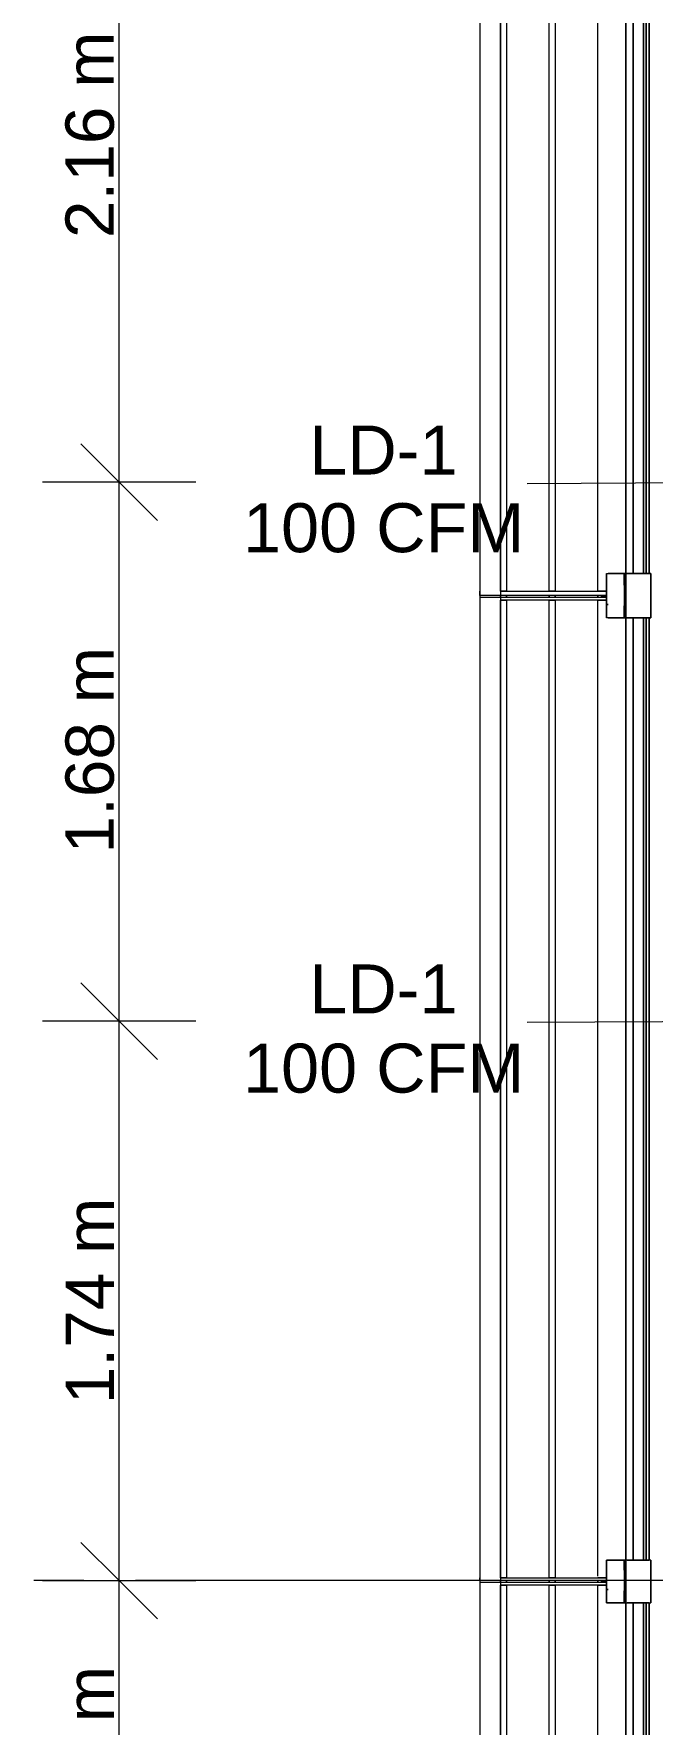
# Model space of a CAD drawing. Header units: metres. Extents: x 29 to 268, y -7 to 151.
# Drawn here: x 39.45 to 41.38, y 24.36 to 29.62 of the extents above; entities that cross this region are included whole.
import ezdxf

# ---------------------------------------------------------------- set-up
doc = ezdxf.new("R2010")
doc.units = ezdxf.units.M
doc.layers.add('HVAC - Ductos', color=5, linetype='Continuous', lineweight=50)
doc.layers.add('PDF2_Geometry', color=7, linetype='Continuous', true_color=0xaaaaaa)
doc.layers.add('PDF2_Text', color=7, linetype='Continuous')
doc.styles.add('PDF Helvetica', font='')
doc.styles.get('PDF Helvetica').set_extended_font_data('Helvetica')

msp = doc.modelspace()

# ---------------------------------------------------------------- linework, layer by layer
at = {"layer": 'HVAC - Ductos', "color": 252, "lineweight": 0, "true_color": 0x939598}
for points in [[(39.7207, 10.771), (39.7207, 13.3285), (39.7207, 15.6065), (39.7207, 20.3274), (39.7207, 22.0461), (39.7207, 23.6366), (39.7207, 24.8099), (39.7207, 26.5516), (39.7207, 28.2291), (39.7207, 30.3925), (39.7207, 33.0462), (39.7207, 34.0087), (39.7207, 35.3333), (39.7207, 37.3317), (39.7207, 39.3255), (39.7207, 41.2642), (39.7207, 43.2076), (39.7207, 45.4076), (39.7207, 48.0476)], [(39.6015, 28.3483), (39.7207, 28.2291), (39.8399, 28.11)], [(39.959, 28.2291), (39.7207, 28.2291), (39.4823, 28.2291)], [(39.6015, 26.6708), (39.7207, 26.5516), (39.8399, 26.4324)], [(39.959, 26.5516), (39.7207, 26.5516), (39.4823, 26.5516)], [(39.6015, 24.9291), (39.7207, 24.8099), (39.8399, 24.6908)], [(39.4823, 24.8099), (39.7207, 24.8099), (39.959, 24.8099)]]:
    msp.add_lwpolyline(points, dxfattribs=at)
at = {"layer": 'HVAC - Ductos', "lineweight": 0}
for points in [[(41.8336, 28.2291), (40.9902, 28.2245)], [(41.8336, 26.5516), (40.9902, 26.547)]]:
    msp.add_lwpolyline(points, dxfattribs=at)
at = {"layer": 'PDF2_Geometry', "lineweight": 0}
for points in [[(40.8436, 30.9471), (40.8436, 27.8716), (40.8527, 27.8716), (40.8619, 27.8716), (40.8757, 27.8716), (40.8894, 27.8716), (40.9077, 27.8716), (40.9077, 27.8762), (40.8894, 27.8762), (40.8757, 27.8762), (40.8619, 27.8762), (40.8527, 27.8762), (40.8436, 27.8762), (40.8436, 27.89)], [(40.9077, 30.9471), (40.9077, 30.9425), (40.9077, 30.9471), (40.9077, 30.9425), (40.9077, 30.9471), (40.9077, 27.8716), (41.2378, 27.8716), (41.2195, 27.8716), (41.2378, 27.8716)], [(40.9261, 30.9287), (40.9077, 30.9287), (40.9077, 27.89), (40.9077, 30.9287), (40.9261, 30.9287), (40.9261, 27.89), (40.9077, 27.89), (40.9077, 30.9287), (40.9077, 27.89), (40.9261, 27.89)], [(40.9077, 30.9287), (40.9077, 27.89), (41.2378, 27.89), (41.2378, 27.8991), (41.2378, 27.8946), (41.2378, 27.8991), (41.2378, 27.945), (41.2423, 27.945), (41.2928, 27.945), (41.2928, 27.8074), (41.2423, 27.8074), (41.2378, 27.8074), (41.2378, 27.945), (41.2423, 27.945), (41.2928, 27.945), (41.2928, 27.8074), (41.2973, 27.8074), (41.3019, 27.8074), (41.3707, 27.8074), (41.3753, 27.8074), (41.3753, 27.945), (41.3707, 27.945), (41.3019, 27.945), (41.2973, 27.945), (41.2928, 27.945), (41.2973, 27.945), (41.3019, 27.945), (41.3707, 27.945), (41.3753, 27.945), (41.3753, 27.8074), (41.3707, 27.8074), (41.3019, 27.8074), (41.2973, 27.8074), (41.2928, 27.8074), (41.2928, 27.8441), (41.2928, 27.8074), (41.2423, 27.8074), (41.2928, 27.8074), (41.2928, 27.8441), (41.2928, 27.8074), (41.2423, 27.8074), (41.2928, 27.8074), (41.2423, 27.8074), (41.2378, 27.8074), (41.2378, 27.945), (41.2378, 27.8991), (41.2378, 27.8946), (41.2378, 27.8991), (41.2378, 27.89), (41.2103, 27.89), (41.2378, 27.89), (41.2378, 27.8991), (41.2378, 27.89)], [(41.2103, 27.89), (41.2103, 30.9287)], [(41.2973, 29.4483), (41.2973, 29.3704)], [(41.2378, 27.945), (41.2378, 27.945)], [(41.2378, 27.945), (41.2378, 27.945)], [(41.2378, 27.945), (41.2378, 27.945)], [(41.2378, 27.945), (41.2378, 27.945)], [(41.2928, 27.945), (41.2928, 27.945)], [(41.2928, 27.945), (41.2928, 27.945)], [(41.2928, 27.945), (41.2928, 27.945)], [(41.2928, 27.945), (41.2928, 27.945)], [(41.2928, 27.945), (41.2928, 27.945)], [(41.2928, 27.945), (41.2928, 27.945)], [(41.2973, 27.945), (41.2973, 27.945)], [(41.2973, 27.945), (41.2973, 27.945)], [(41.2973, 27.945), (41.2973, 27.945)], [(41.2973, 27.945), (41.2973, 27.945)], [(41.2973, 27.945), (41.2973, 27.945)], [(41.2973, 27.945), (41.2973, 27.945)], [(41.3753, 27.945), (41.3753, 27.945)], [(41.3753, 27.945), (41.3753, 27.945)], [(40.8436, 27.89), (40.8436, 27.89)], [(41.059, 27.89), (41.0773, 27.89)], [(41.2378, 27.8624), (41.2378, 27.8487), (41.2378, 27.8441), (41.2378, 27.8487), (41.2378, 27.8991), (41.2378, 27.9037), (41.2378, 27.9083), (41.2378, 27.9037), (41.2378, 27.8991), (41.2378, 27.8487), (41.2378, 27.8441), (41.2378, 27.8396), (41.2378, 27.8441), (41.2378, 27.8396), (41.2378, 27.8441), (41.2378, 27.8487), (41.2423, 27.8487), (41.2378, 27.8487), (41.2378, 27.8578), (41.2378, 27.8487), (41.2378, 27.8074), (41.2378, 27.8487), (41.2378, 27.8441), (41.2378, 27.8487), (41.2378, 27.8624), (41.2103, 27.8624)], [(41.2378, 27.9037), (41.2378, 27.9037)], [(41.2378, 27.9037), (41.2378, 27.9037)], [(41.2378, 27.9037), (41.2378, 27.9037)], [(41.2378, 27.9037), (41.2378, 27.9037)], [(41.2378, 27.9037), (41.2378, 27.9037)], [(41.2378, 27.9037), (41.2378, 27.9037)], [(41.2378, 27.9037), (41.2378, 27.9037)], [(41.2378, 27.9037), (41.2378, 27.9037)], [(41.2378, 27.9037), (41.2378, 27.9037)], [(41.2378, 27.9037), (41.2378, 27.9037)], [(41.2378, 27.9037), (41.2378, 27.9037)], [(41.2378, 27.9037), (41.2378, 27.9037)], [(41.2378, 27.9037), (41.2378, 27.9037)], [(41.2378, 27.9037), (41.2378, 27.9037)], [(41.2378, 27.9037), (41.2378, 27.9037)], [(41.2378, 27.9037), (41.2378, 27.9037)], [(41.2378, 27.9037), (41.2378, 27.9037)], [(41.2378, 27.9037), (41.2378, 27.9037)], [(41.2378, 27.9037), (41.2378, 27.9037)], [(41.2378, 27.9037), (41.2378, 27.9037)], [(41.2378, 27.9037), (41.2378, 27.9037)], [(41.2378, 27.9037), (41.2378, 27.9037)], [(41.2378, 27.8946), (41.2378, 27.8991)], [(41.2378, 27.8946), (41.2378, 27.8991)], [(41.2928, 27.9037), (41.2973, 27.9037)], [(41.2928, 27.9037), (41.2973, 27.9037)], [(41.2973, 27.9037), (41.2928, 27.9037)], [(41.2973, 27.9037), (41.2928, 27.9037)], [(40.8436, 27.8762), (40.8436, 24.8053), (40.8527, 24.8053), (40.8619, 24.8053), (40.8757, 24.8053), (40.8894, 24.8053), (40.9077, 24.8053), (40.9077, 24.8099), (40.8894, 24.8099), (40.8757, 24.8099), (40.8619, 24.8099), (40.8527, 24.8099), (40.8436, 24.8099), (40.8436, 24.8191)], [(40.8436, 27.8762), (40.8436, 27.8762)], [(40.8436, 27.8716), (40.8436, 27.8624)], [(40.8436, 27.8716), (40.8436, 27.8716)], [(40.8436, 27.8624), (40.8436, 27.8624)], [(40.9077, 27.8762), (40.9077, 27.8716), (40.9077, 27.8762), (40.9077, 27.8716), (40.9077, 27.8762), (40.9077, 24.8053), (41.2378, 24.8053), (41.2378, 24.8099), (41.2195, 24.8099), (41.2378, 24.8099)], [(41.2378, 27.8762), (41.2195, 27.8762), (41.2378, 27.8762), (40.9077, 27.8762), (40.9077, 27.8716)], [(40.9077, 27.8716), (40.9077, 27.8762), (40.9077, 27.8716)], [(40.9077, 27.8716), (40.9077, 27.8762), (40.9077, 27.8716)], [(41.2103, 24.8236), (41.2103, 27.8624), (41.2378, 27.8624), (41.2378, 27.8487), (41.2378, 27.8578), (41.2378, 27.8487), (41.2378, 27.8074), (41.2378, 27.8487), (41.2378, 27.8578), (41.2378, 27.8487), (41.2378, 27.8624), (40.9077, 27.8624), (40.9077, 24.8191), (41.2378, 24.8191), (41.2103, 24.8191), (41.2378, 24.8191)], [(40.9261, 27.8624), (40.9077, 27.8624), (40.9077, 24.8191), (40.9077, 27.8624), (40.9261, 27.8624), (40.9261, 24.8191), (40.9077, 24.8191), (40.9077, 27.8624), (40.9077, 24.8191), (40.9261, 24.8191)], [(41.0773, 27.8624), (41.059, 27.8624)], [(41.2103, 27.8762), (41.2103, 27.8762)], [(41.2103, 27.8716), (41.2103, 27.8762)], [(41.2378, 27.8762), (41.2378, 27.8762)], [(41.2378, 27.8762), (41.2378, 27.8762)], [(41.2378, 27.8762), (41.2378, 27.8762)], [(41.2378, 27.8762), (41.2378, 27.8762)], [(41.2378, 27.8624), (41.2378, 27.8624)], [(41.2378, 27.8624), (41.2378, 27.8624)], [(41.2378, 27.8624), (41.2378, 27.8624)], [(41.2378, 27.8624), (41.2378, 27.8624)], [(41.2378, 27.8624), (41.2378, 27.8624)], [(41.2378, 27.8624), (41.2378, 27.8624)], [(41.2378, 27.8487), (41.2378, 27.8487)], [(41.2378, 27.8487), (41.2378, 27.8487)], [(41.2378, 27.8487), (41.2378, 27.8487)], [(41.2378, 27.8487), (41.2378, 27.8487)], [(41.2928, 27.8487), (41.2973, 27.8487)], [(41.2928, 27.8487), (41.2973, 27.8487)], [(41.2928, 27.8487), (41.2973, 27.8487)], [(41.2928, 27.8487), (41.2973, 27.8487)], [(41.2378, 27.8074), (41.2378, 27.8074)], [(41.2378, 27.8074), (41.2378, 27.8074)], [(41.2378, 27.8074), (41.2378, 27.8074)], [(41.2378, 27.8074), (41.2378, 27.8074)], [(41.2928, 27.8074), (41.2928, 27.8074)], [(41.2928, 27.8074), (41.2928, 27.8074)], [(41.2928, 27.8074), (41.2928, 27.8074)], [(41.2928, 27.8074), (41.2928, 27.8074)], [(41.2928, 27.8074), (41.2928, 27.8074)], [(41.2928, 27.8074), (41.2928, 27.8074)], [(41.2973, 27.8074), (41.2973, 27.8074)], [(41.2973, 27.8074), (41.2973, 27.8074)], [(41.2973, 27.8074), (41.2973, 27.8074)], [(41.2973, 27.8074), (41.2973, 27.8074)], [(41.2973, 27.8074), (41.2973, 27.8074)], [(41.2973, 27.8074), (41.2973, 27.8074)], [(41.3753, 27.8074), (41.3753, 27.8074)], [(41.3753, 27.8074), (41.3753, 27.8074)], [(41.2973, 26.382), (41.2973, 26.3041)], [(41.2378, 24.8374), (41.2378, 24.842), (41.2378, 24.8374), (41.2378, 24.842), (41.2378, 24.8374), (41.2378, 24.842), (41.2378, 24.8374), (41.2378, 24.8328), (41.2378, 24.7824), (41.2378, 24.7916), (41.2378, 24.7824), (41.2378, 24.7962), (40.9077, 24.7962), (40.9077, 21.7528), (41.2378, 21.7528), (41.2103, 21.7528), (41.2378, 21.7528)], [(41.2378, 24.7778), (41.2378, 24.7824), (41.2378, 24.7412), (41.2378, 24.7824), (41.2378, 24.7916), (41.2378, 24.7824), (41.2378, 24.7962), (41.2378, 24.7824), (41.2378, 24.7778), (41.2378, 24.7732), (41.2378, 24.7778), (41.2378, 24.7824), (41.2423, 24.7824), (41.2378, 24.7824), (41.2378, 24.8328), (41.2378, 24.8282), (41.2378, 24.8328), (41.2378, 24.8282), (41.2378, 24.8328), (41.2378, 24.8282), (41.2378, 24.8328), (41.2378, 24.8236), (41.2378, 24.8328), (41.2378, 24.8236), (41.2378, 24.8328), (41.2378, 24.8741), (41.2378, 24.7412), (41.2423, 24.7412), (41.2928, 24.7412), (41.2973, 24.7412), (41.3019, 24.7412), (41.3707, 24.7412), (41.3753, 24.7412), (41.3753, 24.8741), (41.3707, 24.8741), (41.3019, 24.8741), (41.2973, 24.8741), (41.2928, 24.8741), (41.2423, 24.8741), (41.2378, 24.8741), (41.2378, 24.8328), (41.2378, 24.8741), (41.2378, 24.8328)], [(41.2378, 24.8741), (41.2378, 24.8741)], [(41.2378, 24.8741), (41.2378, 24.8741)], [(41.2378, 24.8741), (41.2378, 24.8741)], [(41.2378, 24.8741), (41.2378, 24.8741)], [(41.2378, 24.8374), (41.2378, 24.8374)], [(41.2378, 24.8374), (41.2378, 24.8374)], [(41.2378, 24.8374), (41.2378, 24.8374)], [(41.2378, 24.8374), (41.2378, 24.8374)], [(41.2378, 24.8374), (41.2378, 24.8374)], [(41.2378, 24.8374), (41.2378, 24.8374)], [(41.2378, 24.8374), (41.2378, 24.8374)], [(41.2378, 24.8374), (41.2378, 24.8374)], [(41.2378, 24.8374), (41.2378, 24.8374)], [(41.2378, 24.8374), (41.2378, 24.8374)], [(41.2378, 24.8374), (41.2378, 24.8374)], [(41.2378, 24.8374), (41.2378, 24.8374)], [(41.2378, 24.8374), (41.2378, 24.8374)], [(41.2378, 24.8374), (41.2378, 24.8374)], [(41.2378, 24.8374), (41.2378, 24.8374)], [(41.2378, 24.8374), (41.2378, 24.8374)], [(41.2378, 24.8374), (41.2378, 24.8374)], [(41.2378, 24.8374), (41.2378, 24.8374)], [(41.2378, 24.8374), (41.2378, 24.8374)], [(41.2378, 24.8374), (41.2378, 24.8374)], [(41.2378, 24.8374), (41.2378, 24.8374)], [(41.2378, 24.8374), (41.2378, 24.8374)], [(41.2378, 24.8374), (41.2378, 24.8374)], [(41.2928, 24.8741), (41.2928, 24.8741)], [(41.2928, 24.8741), (41.2928, 24.8741)], [(41.2928, 24.8741), (41.2928, 24.8741)], [(41.2928, 24.8741), (41.2928, 24.8741)], [(41.2928, 24.8741), (41.2928, 24.8741)], [(41.2928, 24.8741), (41.2928, 24.8741)], [(41.2928, 24.8741), (41.2928, 24.8741)], [(41.2928, 24.8741), (41.2928, 24.8741)], [(41.2928, 24.8374), (41.2973, 24.8374)], [(41.2973, 24.8374), (41.2928, 24.8374)], [(41.2973, 24.8374), (41.2928, 24.8374)], [(41.2973, 24.8741), (41.2973, 24.8741)], [(41.2973, 24.8741), (41.2973, 24.8741)], [(41.2973, 24.8741), (41.2973, 24.8741)], [(41.2973, 24.8741), (41.2973, 24.8741)], [(41.2973, 24.8741), (41.2973, 24.8741)], [(41.2973, 24.8741), (41.2973, 24.8741)], [(41.3019, 24.8741), (41.3707, 24.8741)], [(41.3753, 24.8741), (41.3753, 24.8741)], [(41.3753, 24.8741), (41.3753, 24.8741)], [(41.3753, 24.7778), (41.3753, 24.7824), (41.3753, 24.8328), (41.3753, 24.7824), (41.3753, 24.7778), (41.3753, 24.7732), (41.3753, 24.7778), (41.3753, 24.7824), (41.3753, 24.8374), (41.3753, 24.842), (41.3753, 24.8374), (41.3753, 24.7824), (41.3753, 24.7778), (41.3753, 24.7732)], [(39.6107, 24.8099), (39.4549, 24.8099)], [(40.2477, 24.8099), (39.7711, 24.8099)], [(41.7007, 24.8099), (40.2477, 24.8099)], [(40.8436, 24.8191), (40.8436, 24.8191)], [(40.8436, 24.8099), (40.8436, 21.739), (40.8527, 21.739), (40.8619, 21.739), (40.8757, 21.739), (40.8894, 21.739), (40.9077, 21.739), (40.9077, 21.7436), (40.8894, 21.7436), (40.8757, 21.7436), (40.8619, 21.7436), (40.8527, 21.7436), (40.8436, 21.7436), (40.8436, 21.7528)], [(40.8436, 24.8099), (40.8436, 24.8099)], [(40.8436, 24.8053), (40.8436, 24.7962)], [(40.8436, 24.8053), (40.8436, 24.8053)], [(40.8436, 24.7962), (40.8436, 24.7962)], [(40.9077, 24.8099), (40.9077, 24.8053), (40.9077, 24.8099), (40.9077, 24.8053), (40.9077, 24.8099), (40.9077, 21.739), (41.2378, 21.739), (41.2378, 21.7436), (41.2195, 21.7436), (41.2378, 21.7436)], [(41.2378, 24.8053), (41.2378, 24.8099), (41.2378, 24.8053), (41.2195, 24.8053), (41.2378, 24.8053), (41.2378, 24.8099), (40.9077, 24.8099), (40.9077, 24.8053)], [(40.9077, 24.8053), (40.9077, 24.8099), (40.9077, 24.8053)], [(40.9077, 24.8053), (40.9077, 24.8099), (40.9077, 24.8053)], [(40.9261, 24.7962), (40.9077, 24.7962), (40.9077, 21.7528), (40.9077, 24.7962), (40.9261, 24.7962), (40.9261, 21.7528), (40.9077, 21.7528), (40.9077, 24.7962), (40.9077, 21.7528), (40.9261, 21.7528)], [(41.059, 24.8191), (41.0773, 24.8191)], [(41.0773, 24.7962), (41.059, 24.7962)], [(41.2103, 21.7528), (41.2103, 24.7962), (41.2378, 24.7962), (41.2103, 24.7962)], [(41.2378, 24.7732), (41.2378, 24.7778), (41.2378, 24.7824), (41.2378, 24.7916), (41.2378, 24.7824), (41.2378, 24.7412), (41.2378, 24.7824), (41.2378, 24.7778), (41.2378, 24.7824), (41.2378, 24.7962)], [(41.2378, 24.7962), (41.2378, 24.7962)], [(41.2378, 24.7962), (41.2378, 24.7962)], [(41.2378, 24.7962), (41.2378, 24.7962)], [(41.2378, 24.7824), (41.2378, 24.7824)], [(41.2378, 24.7824), (41.2378, 24.7824)], [(41.2378, 24.7824), (41.2378, 24.7824)], [(41.2378, 24.7824), (41.2378, 24.7824)], [(41.2378, 24.7732), (41.2378, 24.7732)], [(41.2378, 24.7412), (41.2378, 24.7412)], [(41.2378, 24.7412), (41.2378, 24.7412)], [(41.2378, 24.7412), (41.2378, 24.7412)], [(41.2378, 24.7412), (41.2378, 24.7412)], [(41.2928, 24.7824), (41.2973, 24.7824)], [(41.2928, 24.7824), (41.2973, 24.7824)], [(41.2928, 24.7824), (41.2973, 24.7824)], [(41.2928, 24.7412), (41.2928, 24.7412)], [(41.2928, 24.7412), (41.2928, 24.7412)], [(41.2928, 24.7412), (41.2928, 24.7412)], [(41.2928, 24.7412), (41.2928, 24.7412)], [(41.2928, 24.7412), (41.2928, 24.7412)], [(41.2928, 24.7412), (41.2928, 24.7412)], [(41.2928, 24.7412), (41.2928, 24.7412)], [(41.2928, 24.7412), (41.2928, 24.7412)], [(41.2973, 24.7412), (41.2973, 24.7412)], [(41.2973, 24.7412), (41.2973, 24.7412)], [(41.2973, 24.7412), (41.2973, 24.7412)], [(41.2973, 24.7412), (41.2973, 24.7412)], [(41.2973, 24.7412), (41.2973, 24.7412)], [(41.2973, 24.7412), (41.2973, 24.7412)], [(41.3707, 24.7412), (41.3019, 24.7412)], [(41.3753, 24.7412), (41.3753, 24.7412)], [(41.3753, 24.7412), (41.3753, 24.7412)]]:
    msp.add_lwpolyline(points, dxfattribs=at)
for points in [[(41.0773, 27.89), (41.059, 27.89), (41.059, 30.9287), (41.0773, 30.9287)], [(41.2973, 29.407), (41.2973, 30.8737), (41.2973, 29.407), (41.2973, 27.945)], [(41.3203, 30.8737), (41.3203, 29.407)], [(41.3523, 30.8737), (41.3523, 29.407)], [(41.3615, 30.8737), (41.3615, 29.407)], [(41.3707, 30.8737), (41.3707, 29.407)], [(41.3203, 29.407), (41.3203, 27.945)], [(41.3523, 29.407), (41.3523, 27.945)], [(41.3615, 29.407), (41.3615, 27.945)], [(41.3707, 29.407), (41.3707, 27.945)], [(41.2378, 27.8991), (41.2378, 27.945)], [(41.2928, 27.945), (41.2423, 27.945), (41.2928, 27.945), (41.2928, 27.9083)], [(41.2928, 27.945), (41.2423, 27.945), (41.2928, 27.945), (41.2928, 27.9083)], [(41.2973, 27.945), (41.2973, 27.8074)], [(41.2973, 27.945), (41.2973, 27.9083)], [(41.3707, 27.945), (41.3019, 27.945)], [(41.3753, 27.945), (41.3753, 27.8074)], [(41.2378, 27.9083), (41.2378, 27.9037)], [(41.2378, 27.9083), (41.2378, 27.9037)], [(41.2973, 27.9037), (41.2928, 27.9037)], [(41.2928, 27.9037), (41.2973, 27.9037)], [(41.3753, 27.8441), (41.3753, 27.8396), (41.3753, 27.8441), (41.3753, 27.8487), (41.3753, 27.9037), (41.3753, 27.9083), (41.3753, 27.9037), (41.3753, 27.8487), (41.3753, 27.8441), (41.3753, 27.8396)], [(41.3753, 27.8441), (41.3753, 27.8487), (41.3753, 27.9037), (41.3753, 27.8487)], [(40.9261, 27.8716), (40.9261, 27.8762)], [(41.059, 27.8762), (41.059, 27.8716)], [(41.0773, 24.8191), (41.059, 24.8191), (41.059, 27.8624), (41.0773, 27.8624)], [(41.0773, 27.8716), (41.0773, 27.8762)], [(41.2103, 27.8762), (41.2103, 27.8716)], [(41.2423, 27.8487), (41.2378, 27.8487)], [(41.2973, 27.8487), (41.2928, 27.8487)], [(41.2973, 27.8487), (41.2928, 27.8487)], [(41.2973, 27.8441), (41.2973, 27.8074)], [(41.2973, 26.3408), (41.2973, 24.8741), (41.2973, 26.3408), (41.2973, 27.8074)], [(41.3019, 27.8074), (41.3707, 27.8074)], [(41.3203, 27.8074), (41.3203, 26.3408)], [(41.3523, 27.8074), (41.3523, 26.3408)], [(41.3615, 27.8074), (41.3615, 26.3408)], [(41.3707, 27.8074), (41.3707, 26.3408)], [(41.3203, 26.3408), (41.3203, 24.8741)], [(41.3523, 26.3408), (41.3523, 24.8741)], [(41.3615, 26.3408), (41.3615, 24.8741)], [(41.3707, 26.3408), (41.3707, 24.8741)], [(41.2928, 24.7412), (41.2973, 24.7412), (41.3019, 24.7412), (41.3707, 24.7412), (41.3753, 24.7412), (41.3753, 24.8741), (41.3707, 24.8741), (41.3019, 24.8741), (41.2973, 24.8741), (41.2928, 24.8741), (41.2928, 24.7412), (41.2423, 24.7412), (41.2378, 24.7412), (41.2378, 24.8741), (41.2423, 24.8741), (41.2928, 24.8741)], [(41.2928, 24.8741), (41.2423, 24.8741), (41.2928, 24.8741), (41.2928, 24.842)], [(41.2928, 24.842), (41.2928, 24.8741)], [(41.2928, 24.8374), (41.2973, 24.8374)], [(41.2973, 24.8374), (41.2928, 24.8374)], [(41.2973, 24.8741), (41.2973, 24.7412)], [(41.2973, 24.8741), (41.2973, 24.842)], [(41.3753, 24.8741), (41.3753, 24.7412)], [(41.3753, 24.8374), (41.3753, 24.842)], [(40.9261, 24.8053), (40.9261, 24.8099)], [(41.059, 24.8099), (41.059, 24.8053)], [(41.0773, 21.7528), (41.059, 21.7528), (41.059, 24.7962), (41.0773, 24.7962)], [(41.0773, 24.8053), (41.0773, 24.8099)], [(41.2103, 24.8099), (41.2103, 24.8053)], [(41.2423, 24.7824), (41.2378, 24.7824)], [(41.2928, 24.7412), (41.2928, 24.7778), (41.2928, 24.7412), (41.2928, 24.7778), (41.2928, 24.7412), (41.2423, 24.7412)], [(41.2973, 24.7824), (41.2928, 24.7824)], [(41.2973, 24.7824), (41.2928, 24.7824)], [(41.2973, 24.7778), (41.2973, 24.7412)], [(41.2973, 24.7412), (41.2973, 23.2744)], [(41.3203, 24.7412), (41.3203, 23.2744)], [(41.3523, 24.7412), (41.3523, 23.2744)], [(41.3615, 24.7412), (41.3615, 23.2744)], [(41.3707, 24.7412), (41.3707, 23.2744)]]:
    msp.add_lwpolyline(points, close=True, dxfattribs=at)

# ---------------------------------------------------------------- texts
at = {"layer": 'PDF2_Text', "color": 252, "lineweight": 0, "true_color": 0x939598, "char_height": 0.15059, "attachment_point": 4, "rotation": 90, "style": 'PDF Helvetica'}
for s, insert in [('2.16 m', (39.6297, 28.989)), ('1.68 m', (39.6297, 27.0731)), ('1.74 m', (39.6297, 25.3589)), ('1.17 m', (39.6297, 23.9013))]:
    msp.add_mtext(s, dxfattribs=dict(at, insert=insert))
at = {"layer": 'PDF2_Text', "lineweight": 0, "char_height": 0.15247, "attachment_point": 4, "style": 'PDF Helvetica'}
for s, insert in [('LD-1', (40.3124, 28.3293)), ('100 CFM', (40.1061, 28.0864)), ('LD-1', (40.3124, 26.6518)), ('100 CFM', (40.1061, 26.4042))]:
    msp.add_mtext(s, dxfattribs=dict(at, insert=insert))

doc.saveas('drawing.dxf')
